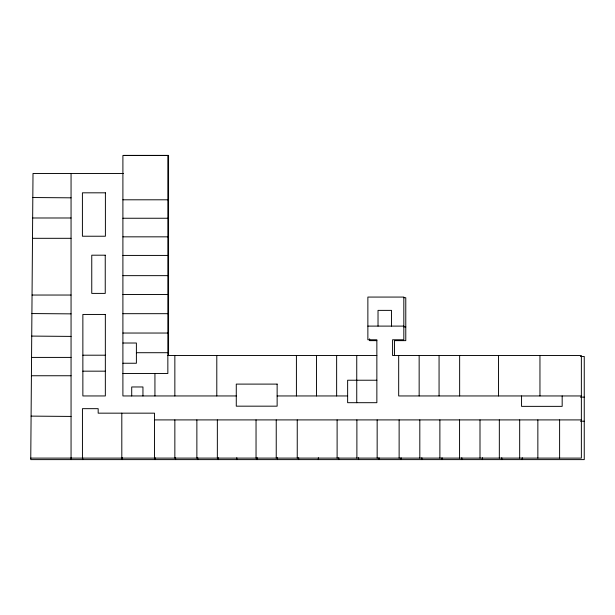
<?xml version="1.0" encoding="UTF-8"?>
<svg xmlns="http://www.w3.org/2000/svg" width="615" height="615" viewBox="0 0 615 615"><rect width="100%" height="100%" fill="white"/><g stroke="black" fill="none" stroke-linecap="round" stroke-linejoin="round"><path stroke-width="0.92" d="M123.377 155.387L168.564 155.387L168.564 355.524M123.377 173.468L33.01 173.468L30.75 459.613L584.25 459.613L584.25 356.462L580.429 356.462M122.9 199.798L167.849 199.798M32.657 217.987L71.056 217.987M122.9 218.248L167.849 218.248M122.9 236.837L167.849 236.837M32.495 238.312L71.056 238.312M122.9 255.425L167.849 255.425M122.9 275.651L167.849 275.651M122.9 294.485L167.849 294.485M32.049 295.039L71.056 295.039M403.871 297.721L405.777 297.721L405.777 340.641L394.476 340.641L394.476 355.532M122.9 313.681L167.849 313.681M367.87 326.104L403.824 326.104M403.871 326.903L405.777 326.903M122.9 333.038L167.849 333.038M376.857 340.641L369.63 340.641L369.63 338.811M122.9 343.016L136.392 343.016L136.392 363.242L122.9 363.242M136.392 352.71L167.849 352.71M82.864 355.201L105.342 355.201M167.849 355.501L376.857 355.501M31.557 357.415L71.056 357.415M82.864 371.168L105.342 371.168M122.9 373.482L167.849 373.482L167.849 155.487L122.9 155.487L122.9 395.952L236.275 395.952M31.411 375.75L71.056 375.75M376.857 380.224L347.636 380.224L347.636 402.694L376.857 402.694L376.857 339.772L367.87 339.772L367.87 297.068L403.824 297.068L403.824 339.772L392.585 339.772L392.585 355.501L581.367 355.501L581.367 458.113L30.765 458.113M277.134 395.952L347.636 395.952M581.367 395.952L398.681 395.952L398.681 355.501M580.429 397.121L584.25 397.121M154.511 419.907L581.367 419.907M580.437 421.206L584.25 421.206M32.818 197.53L71.056 197.83M31.903 313.558L71.056 313.865M31.726 336.09L71.056 336.405M31.096 416.117L71.056 416.432M562.172 395.952L562.172 406.361L521.551 406.361L521.551 395.952M559.612 419.907L559.612 458.113M539.955 355.501L539.955 395.952M537.856 419.907L537.856 458.113M522.235 457.691L522.235 459.613M519.675 419.907L519.675 458.113M501.786 457.691L501.786 459.613M499.334 419.907L499.334 458.113M498.542 355.501L498.542 395.952M482.352 457.691L482.352 459.613M480 419.907L480 458.113M461.811 457.691L461.811 459.613M459.643 355.501L459.643 395.952M459.566 419.907L459.566 458.113M442.024 457.691L442.024 459.613M439.879 419.907L439.879 458.113M439.064 355.501L439.064 395.952M421.852 457.691L421.852 459.613M419.814 419.907L419.814 458.113M419.153 355.501L419.153 395.952M401.049 457.691L401.049 459.613M399.127 419.907L399.127 458.113M391.509 326.104L391.509 310.375L378.025 310.375L378.025 326.104M378.971 457.691L378.971 459.613M377.156 419.907L377.156 458.113M358.591 457.691L358.591 459.613M356.885 419.907L356.885 458.113M356.746 355.501L356.746 402.694M338.711 457.691L338.711 459.613M337.112 419.907L337.112 458.113M336.636 355.501L336.636 395.952M318.347 457.691L318.347 459.613M316.525 355.501L316.525 395.952M298.636 457.691L298.636 459.613M297.245 419.907L297.245 458.113M296.415 355.501L296.415 395.952M277.519 457.691L277.519 459.613M276.235 419.907L276.235 458.113M257.208 457.691L257.208 459.613M256.04 419.907L256.04 458.113M236.798 457.691L236.798 459.613M218.317 457.691L218.317 459.613M217.349 419.907L217.349 458.113M216.795 355.501L216.795 395.952M197.73 457.691L197.73 459.613M196.869 419.907L196.869 458.113M175.598 457.691L175.598 459.613M174.852 355.501L174.852 395.952M174.852 419.907L174.852 458.113M155.149 457.691L155.149 459.613M154.934 373.482L154.934 395.952M154.511 458.113L154.511 413.165L98.169 413.165L98.169 408.668L82.441 408.668L82.441 458.113M142.949 395.952L142.949 386.966L131.71 386.966L131.71 395.952M122.277 457.729L122.277 459.613M121.808 413.165L121.808 458.113M82.694 457.698L82.694 459.613M71.255 457.706L71.255 459.613M71.056 173.468L71.056 458.113M105.396 192.818L82.41 192.818L82.41 236.229L105.396 236.229L105.396 192.818M105.242 255.194L91.758 255.194L91.758 293.401L105.242 293.401L105.242 255.194M105.342 314.45L82.864 314.45L82.864 395.952L105.342 395.952L105.342 314.45M277.134 384.106L236.275 384.106L236.275 406.169L277.134 406.169L277.134 384.106"/></g></svg>
